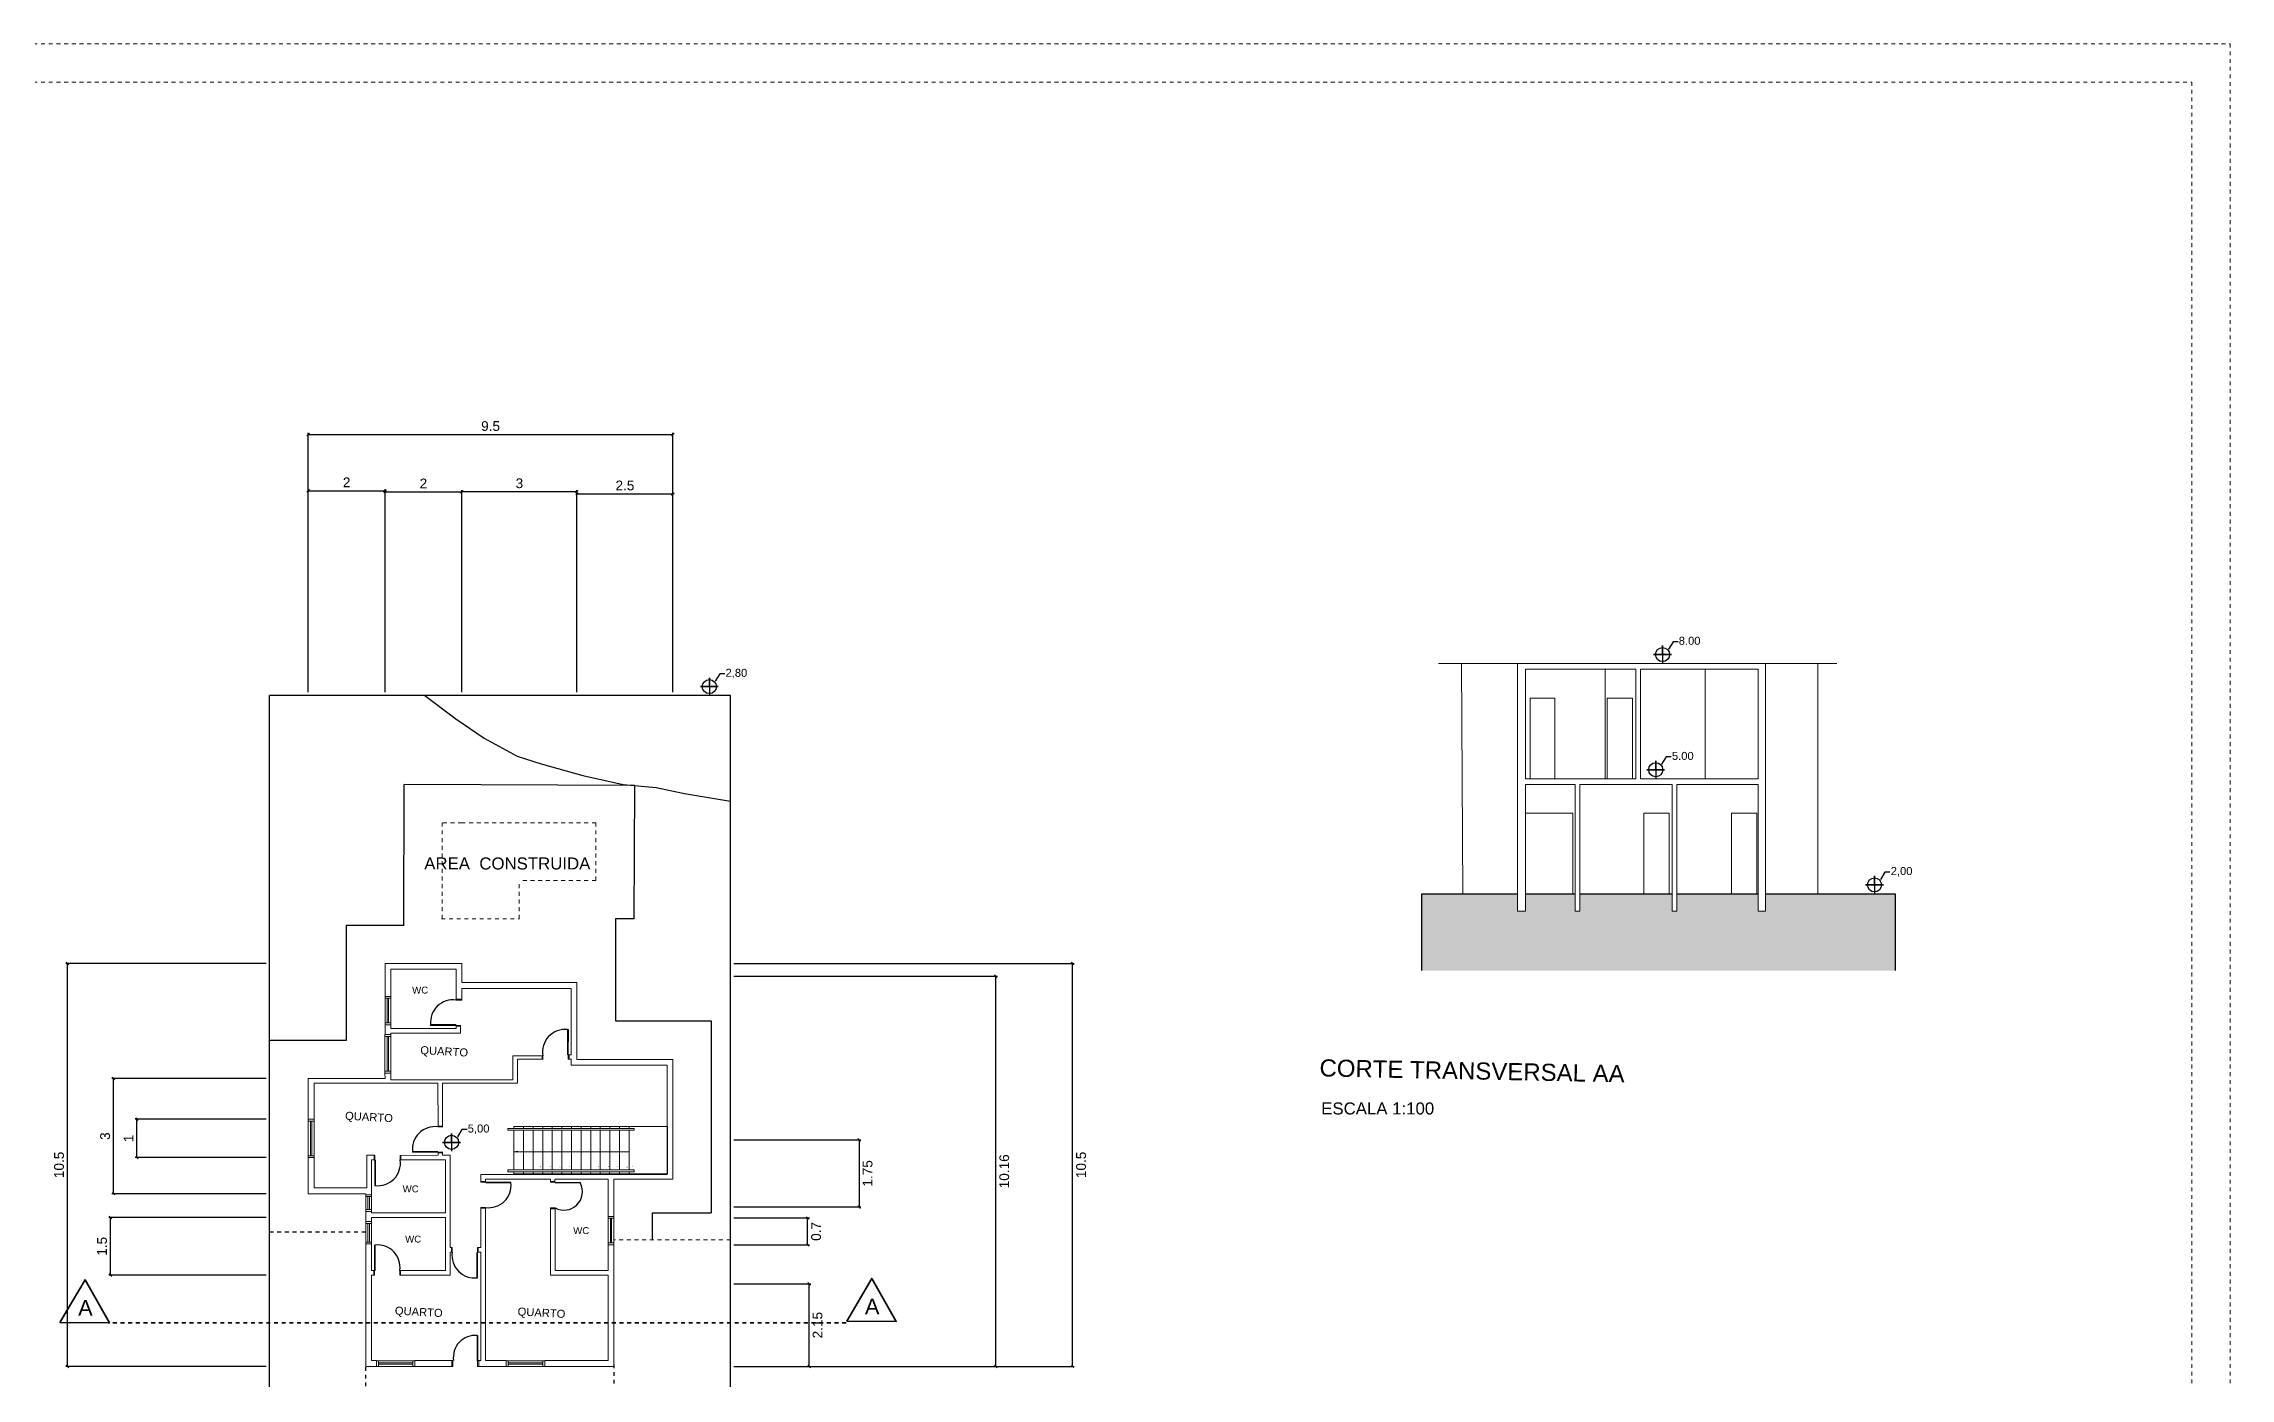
# Model space of a CAD drawing. Header units: metres. Extents: x 1450.6 to 1549.9, y 2060.4 to 2126.9.
# Drawn here: x 1492.9 to 1549.9, y 2092.1 to 2126.9 of the extents above; entities that cross this region are included whole.
import ezdxf

# ---------------------------------------------------------------- set-up
doc = ezdxf.new("R2010")
doc.units = ezdxf.units.M
doc.header["$LTSCALE"] = 0.0005
doc.linetypes.add('JIS_02_1.0', pattern=[2, 1, -1])
doc.linetypes.add('TRAÇOPONTO', pattern=[25.4, 12.7, -6.35, 0, -6.35])
for name, color, linetype, lineweight in [('corrimao', 50, 'Continuous', 18), ('CORTE', 6, 'Continuous', 35), ('janelas', 50, 'Continuous', 13), ('parede', 90, 'Continuous', 18), ('parede2', 3, 'Continuous', 13), ('piso', 10, 'Continuous', 9), ('portas', 40, 'Continuous', 15), ('subsolo', 5, 'JIS_02_1.0', 5), ('terreno200', 7, 'JIS_02_1.0', 15)]:
    doc.layers.add(name, color=color, linetype=linetype, lineweight=lineweight)
doc.styles.get("Standard").update_dxf_attribs({"font": 'arial.ttf'})
doc.dimstyles.new('COCOTA EXTERNA', dxfattribs={"dimscale": 0.442, "dimtxt": 0.574, "dimasz": 0.15, "dimexe": 0.1, "dimexo": 0.2, "dimgap": 0.2075, "dimtad": 2, "dimzin": 9, "dimdsep": 46, "dimtxsty": 'Standard', "dimblk": 'OBLIQUE', "dimcen": 0.09, "dimadec": 0, "dimazin": 0, "dimtfac": 1, "dimtofl": 0, "dimtmove": 1, "dimatfit": 3, "dimfxl": 1, "dimtfillclr": 2, "dimtolj": 1, "dimtzin": 0, "dimarcsym": 0})

# ---------------------------------------------------------------- blocks, each defined once
blk = doc.blocks.new('_Oblique')
at = {"color": 0, "linetype": 'ByBlock', "lineweight": -2}
blk.add_line((-0.5, -0.5), (0.5, 0.5), dxfattribs=at)
blk = doc.blocks.new('*D35')
at = {"layer": 'Defpoints', "color": 0, "linetype": 'ByBlock', "ltscale": 0.05, "transparency": 16777216}
for p in [(1494.715, 2099.915), (1498.773, 2099.915), (1498.773, 2096.915)]:
    blk.add_point(p, dxfattribs=at)
at = {"layer": 'piso', "color": 0, "linetype": 'ByBlock', "lineweight": -2, "ltscale": 0.05, "transparency": 16777216}
for p, q in [((1498.685, 2099.915), (1494.67, 2099.915)), ((1494.715, 2096.915), (1494.715, 2099.915)), ((1498.685, 2096.915), (1494.67, 2096.915))]:
    blk.add_line(p, q, dxfattribs=at)
at = {"layer": 'piso', "color": 0, "linetype": 'ByBlock', "lineweight": -2, "ltscale": 0.05, "transparency": 16777216, "xscale": 0.0663000000000003, "yscale": 0.0663000000000003, "zscale": 0.0663000000000003}
for p, rotation in [((1494.715, 2099.915), 90), ((1494.715, 2096.915), 270)]:
    blk.add_blockref('_Oblique', p, dxfattribs=dict(at, rotation=rotation))
at = {"layer": 'piso', "color": 0, "linetype": 'ByBlock', "ltscale": 0.05, "transparency": 16777216, "insert": (1494.493, 2098.415), "char_height": 0.2537, "attachment_point": 5, "rotation": 90}
blk.add_mtext('\\A1;3', dxfattribs=at)
blk = doc.blocks.new('*D36')
at = {"layer": 'Defpoints', "color": 0, "linetype": 'ByBlock', "ltscale": 0.05, "transparency": 16777216}
for p in [(1493.514, 2102.915), (1498.773, 2102.915), (1498.773, 2092.415)]:
    blk.add_point(p, dxfattribs=at)
at = {"layer": 'piso', "color": 0, "linetype": 'ByBlock', "lineweight": -2, "ltscale": 0.05, "transparency": 16777216}
for p, q in [((1498.685, 2102.915), (1493.47, 2102.915)), ((1493.514, 2092.415), (1493.514, 2102.915)), ((1498.685, 2092.415), (1493.47, 2092.415))]:
    blk.add_line(p, q, dxfattribs=at)
at = {"layer": 'piso', "color": 0, "linetype": 'ByBlock', "lineweight": -2, "ltscale": 0.05, "transparency": 16777216, "xscale": 0.0663000000000003, "yscale": 0.0663000000000003, "zscale": 0.0663000000000003}
for p, rotation in [((1493.514, 2102.915), 90), ((1493.514, 2092.415), 270)]:
    blk.add_blockref('_Oblique', p, dxfattribs=dict(at, rotation=rotation))
at = {"layer": 'piso', "color": 0, "linetype": 'ByBlock', "ltscale": 0.05, "transparency": 16777216, "insert": (1493.293, 2097.665), "char_height": 0.2537, "attachment_point": 5, "rotation": 90}
blk.add_mtext('\\A1;10.5', dxfattribs=at)
blk = doc.blocks.new('*D37')
at = {"layer": 'Defpoints', "color": 0, "linetype": 'ByBlock', "ltscale": 0.05, "transparency": 16777216}
for p in [(1494.634, 2096.295), (1498.773, 2096.295), (1498.773, 2094.793)]:
    blk.add_point(p, dxfattribs=at)
at = {"layer": 'piso', "color": 0, "linetype": 'ByBlock', "lineweight": -2, "ltscale": 0.05, "transparency": 16777216}
for p, q in [((1498.685, 2096.295), (1494.59, 2096.295)), ((1494.634, 2094.793), (1494.634, 2096.295)), ((1498.685, 2094.793), (1494.59, 2094.793))]:
    blk.add_line(p, q, dxfattribs=at)
at = {"layer": 'piso', "color": 0, "linetype": 'ByBlock', "lineweight": -2, "ltscale": 0.05, "transparency": 16777216, "xscale": 0.0663000000000003, "yscale": 0.0663000000000003, "zscale": 0.0663000000000003}
for p, rotation in [((1494.634, 2096.295), 90), ((1494.634, 2094.793), 270)]:
    blk.add_blockref('_Oblique', p, dxfattribs=dict(at, rotation=rotation))
at = {"layer": 'piso', "color": 0, "linetype": 'ByBlock', "ltscale": 0.05, "transparency": 16777216, "insert": (1494.413, 2095.544), "char_height": 0.2537, "attachment_point": 5, "rotation": 90}
blk.add_mtext('\\A1;1.5', dxfattribs=at)
blk = doc.blocks.new('*D38')
at = {"layer": 'Defpoints', "color": 0, "linetype": 'ByBlock', "ltscale": 0.05, "transparency": 16777216}
for p in [(1495.323, 2098.855), (1498.773, 2098.855), (1498.773, 2097.855)]:
    blk.add_point(p, dxfattribs=at)
at = {"layer": 'piso', "color": 0, "linetype": 'ByBlock', "lineweight": -2, "ltscale": 0.05, "transparency": 16777216}
for p, q in [((1498.685, 2098.855), (1495.279, 2098.855)), ((1495.323, 2097.855), (1495.323, 2098.855)), ((1498.685, 2097.855), (1495.279, 2097.855))]:
    blk.add_line(p, q, dxfattribs=at)
at = {"layer": 'piso', "color": 0, "linetype": 'ByBlock', "lineweight": -2, "ltscale": 0.05, "transparency": 16777216, "xscale": 0.0663000000000003, "yscale": 0.0663000000000003, "zscale": 0.0663000000000003}
for p, rotation in [((1495.323, 2098.855), 90), ((1495.323, 2097.855), 270)]:
    blk.add_blockref('_Oblique', p, dxfattribs=dict(at, rotation=rotation))
at = {"layer": 'piso', "color": 0, "linetype": 'ByBlock', "ltscale": 0.05, "transparency": 16777216, "insert": (1495.104, 2098.355), "char_height": 0.2537, "attachment_point": 5, "rotation": 90}
blk.add_mtext('\\A1;1', dxfattribs=at)
blk = doc.blocks.new('*D39')
at = {"layer": 'Defpoints', "color": 0, "linetype": 'ByBlock', "ltscale": 0.05, "transparency": 16777216}
for p in [(1510.784, 2096.282), (1512.794, 2096.282), (1510.784, 2095.582)]:
    blk.add_point(p, dxfattribs=at)
at = {"layer": 'piso', "color": 0, "linetype": 'ByBlock', "lineweight": -2, "ltscale": 0.05, "transparency": 16777216}
for p, q in [((1510.873, 2096.282), (1512.838, 2096.282)), ((1512.794, 2095.582), (1512.794, 2096.282)), ((1510.873, 2095.582), (1512.838, 2095.582))]:
    blk.add_line(p, q, dxfattribs=at)
at = {"layer": 'piso', "color": 0, "linetype": 'ByBlock', "lineweight": -2, "ltscale": 0.05, "transparency": 16777216, "xscale": 0.0663000000000003, "yscale": 0.0663000000000003, "zscale": 0.0663000000000003}
for p, rotation in [((1512.794, 2096.282), 90), ((1512.794, 2095.582), 270)]:
    blk.add_blockref('_Oblique', p, dxfattribs=dict(at, rotation=rotation))
at = {"layer": 'piso', "color": 0, "linetype": 'ByBlock', "ltscale": 0.05, "transparency": 16777216, "insert": (1513.015, 2095.932), "char_height": 0.2537, "attachment_point": 5, "rotation": 90}
blk.add_mtext('\\A1;0.7', dxfattribs=at)
blk = doc.blocks.new('*D40')
at = {"layer": 'Defpoints', "color": 0, "linetype": 'ByBlock', "ltscale": 0.05, "transparency": 16777216}
for p in [(1510.784, 2094.565), (1512.832, 2094.565), (1511.634, 2092.415)]:
    blk.add_point(p, dxfattribs=at)
at = {"layer": 'piso', "color": 0, "linetype": 'ByBlock', "lineweight": -2, "ltscale": 0.05, "transparency": 16777216}
for p, q in [((1510.873, 2094.565), (1512.876, 2094.565)), ((1512.832, 2092.415), (1512.832, 2094.565)), ((1511.723, 2092.415), (1512.876, 2092.415))]:
    blk.add_line(p, q, dxfattribs=at)
at = {"layer": 'piso', "color": 0, "linetype": 'ByBlock', "lineweight": -2, "ltscale": 0.05, "transparency": 16777216, "xscale": 0.0663000000000003, "yscale": 0.0663000000000003, "zscale": 0.0663000000000003}
for p, rotation in [((1512.832, 2094.565), 90), ((1512.832, 2092.415), 270)]:
    blk.add_blockref('_Oblique', p, dxfattribs=dict(at, rotation=rotation))
at = {"layer": 'piso', "color": 0, "linetype": 'ByBlock', "ltscale": 0.05, "transparency": 16777216, "insert": (1513.053, 2093.49), "char_height": 0.2537, "attachment_point": 5, "rotation": 90}
blk.add_mtext('\\A1;2.15', dxfattribs=at)
blk = doc.blocks.new('*D41')
at = {"layer": 'Defpoints', "color": 0, "linetype": 'ByBlock', "ltscale": 0.05, "transparency": 16777216}
for p in [(1510.784, 2098.318), (1510.784, 2096.569), (1514.134, 2096.569)]:
    blk.add_point(p, dxfattribs=at)
at = {"layer": 'piso', "color": 0, "linetype": 'ByBlock', "lineweight": -2, "ltscale": 0.05, "transparency": 16777216}
for p, q in [((1510.873, 2098.318), (1514.179, 2098.318)), ((1514.134, 2098.318), (1514.134, 2096.569)), ((1510.873, 2096.569), (1514.179, 2096.569))]:
    blk.add_line(p, q, dxfattribs=at)
at = {"layer": 'piso', "color": 0, "linetype": 'ByBlock', "lineweight": -2, "ltscale": 0.05, "transparency": 16777216, "xscale": 0.0663000000000003, "yscale": 0.0663000000000003, "zscale": 0.0663000000000003}
for p, rotation in [((1514.134, 2098.318), 90), ((1514.134, 2096.569), 270)]:
    blk.add_blockref('_Oblique', p, dxfattribs=dict(at, rotation=rotation))
at = {"layer": 'piso', "color": 0, "linetype": 'ByBlock', "ltscale": 0.05, "transparency": 16777216, "insert": (1514.356, 2097.444), "char_height": 0.2537, "attachment_point": 5, "rotation": 90}
blk.add_mtext('\\A1;1.75', dxfattribs=at)
blk = doc.blocks.new('*D42')
at = {"layer": 'Defpoints', "color": 0, "linetype": 'ByBlock', "ltscale": 0.05, "transparency": 16777216}
for p in [(1510.784, 2102.579), (1517.696, 2102.579), (1510.784, 2092.416)]:
    blk.add_point(p, dxfattribs=at)
at = {"layer": 'piso', "color": 0, "linetype": 'ByBlock', "lineweight": -2, "ltscale": 0.05, "transparency": 16777216}
for p, q in [((1510.873, 2102.579), (1517.74, 2102.579)), ((1517.696, 2092.416), (1517.696, 2102.579)), ((1510.873, 2092.416), (1517.74, 2092.416))]:
    blk.add_line(p, q, dxfattribs=at)
at = {"layer": 'piso', "color": 0, "linetype": 'ByBlock', "lineweight": -2, "ltscale": 0.05, "transparency": 16777216, "xscale": 0.0663000000000003, "yscale": 0.0663000000000003, "zscale": 0.0663000000000003}
for p, rotation in [((1517.696, 2102.579), 90), ((1517.696, 2092.416), 270)]:
    blk.add_blockref('_Oblique', p, dxfattribs=dict(at, rotation=rotation))
at = {"layer": 'piso', "color": 0, "linetype": 'ByBlock', "ltscale": 0.05, "transparency": 16777216, "insert": (1517.917, 2097.498), "char_height": 0.2537, "attachment_point": 5, "rotation": 90}
blk.add_mtext('\\A1;10.16', dxfattribs=at)
blk = doc.blocks.new('*D43')
at = {"layer": 'Defpoints', "color": 0, "linetype": 'ByBlock', "ltscale": 0.05, "transparency": 16777216}
for p in [(1510.784, 2102.915), (1519.696, 2102.915), (1510.784, 2092.416)]:
    blk.add_point(p, dxfattribs=at)
at = {"layer": 'piso', "color": 0, "linetype": 'ByBlock', "lineweight": -2, "ltscale": 0.05, "transparency": 16777216}
for p, q in [((1510.873, 2102.915), (1519.74, 2102.915)), ((1519.696, 2092.416), (1519.696, 2102.915)), ((1510.873, 2092.416), (1519.74, 2092.416))]:
    blk.add_line(p, q, dxfattribs=at)
at = {"layer": 'piso', "color": 0, "linetype": 'ByBlock', "lineweight": -2, "ltscale": 0.05, "transparency": 16777216, "xscale": 0.0663000000000003, "yscale": 0.0663000000000003, "zscale": 0.0663000000000003}
for p, rotation in [((1519.696, 2102.915), 90), ((1519.696, 2092.416), 270)]:
    blk.add_blockref('_Oblique', p, dxfattribs=dict(at, rotation=rotation))
at = {"layer": 'piso', "color": 0, "linetype": 'ByBlock', "ltscale": 0.05, "transparency": 16777216, "insert": (1519.917, 2097.665), "char_height": 0.2537, "attachment_point": 5, "rotation": 90}
blk.add_mtext('\\A1;10.5', dxfattribs=at)
blk = doc.blocks.new('*D44')
at = {"layer": 'Defpoints', "color": 0, "linetype": 'ByBlock', "ltscale": 0.05, "transparency": 16777216}
for p in [(1503.784, 2115.201), (1501.784, 2109.893), (1503.784, 2109.893)]:
    blk.add_point(p, dxfattribs=at)
at = {"layer": 'piso', "color": 0, "linetype": 'ByBlock', "lineweight": -2, "ltscale": 0.05, "transparency": 16777216}
for p, q in [((1501.784, 2109.982), (1501.784, 2115.245)), ((1501.784, 2115.201), (1503.784, 2115.201)), ((1503.784, 2109.982), (1503.784, 2115.245))]:
    blk.add_line(p, q, dxfattribs=at)
at = {"layer": 'piso', "color": 0, "linetype": 'ByBlock', "lineweight": -2, "ltscale": 0.05, "transparency": 16777216, "xscale": 0.0663000000000003, "yscale": 0.0663000000000003, "zscale": 0.0663000000000003, "rotation": 180}
blk.add_blockref('_Oblique', (1501.784, 2115.201), dxfattribs=at)
at = {"layer": 'piso', "color": 0, "linetype": 'ByBlock', "lineweight": -2, "ltscale": 0.05, "transparency": 16777216, "xscale": 0.0663000000000003, "yscale": 0.0663000000000003, "zscale": 0.0663000000000003}
blk.add_blockref('_Oblique', (1503.784, 2115.201), dxfattribs=at)
at = {"layer": 'piso', "color": 0, "linetype": 'ByBlock', "ltscale": 0.05, "transparency": 16777216, "insert": (1502.784, 2115.42), "char_height": 0.2537, "attachment_point": 5}
blk.add_mtext('\\A1;2', dxfattribs=at)
blk = doc.blocks.new('*D45')
at = {"layer": 'Defpoints', "color": 0, "linetype": 'ByBlock', "ltscale": 0.05, "transparency": 16777216}
for p in [(1503.784, 2115.202), (1503.784, 2109.893), (1506.784, 2109.893)]:
    blk.add_point(p, dxfattribs=at)
at = {"layer": 'piso', "color": 0, "linetype": 'ByBlock', "lineweight": -2, "ltscale": 0.05, "transparency": 16777216}
for p, q in [((1503.784, 2109.982), (1503.784, 2115.246)), ((1506.784, 2115.202), (1503.784, 2115.202)), ((1506.784, 2109.982), (1506.784, 2115.246))]:
    blk.add_line(p, q, dxfattribs=at)
at = {"layer": 'piso', "color": 0, "linetype": 'ByBlock', "lineweight": -2, "ltscale": 0.05, "transparency": 16777216, "xscale": 0.0663000000000003, "yscale": 0.0663000000000003, "zscale": 0.0663000000000003, "rotation": 180}
blk.add_blockref('_Oblique', (1503.784, 2115.202), dxfattribs=at)
at = {"layer": 'piso', "color": 0, "linetype": 'ByBlock', "lineweight": -2, "ltscale": 0.05, "transparency": 16777216, "xscale": 0.0663000000000003, "yscale": 0.0663000000000003, "zscale": 0.0663000000000003}
blk.add_blockref('_Oblique', (1506.784, 2115.202), dxfattribs=at)
at = {"layer": 'piso', "color": 0, "linetype": 'ByBlock', "ltscale": 0.05, "transparency": 16777216, "insert": (1505.284, 2115.423), "char_height": 0.2537, "attachment_point": 5}
blk.add_mtext('\\A1;3', dxfattribs=at)
blk = doc.blocks.new('*D46')
at = {"layer": 'Defpoints', "color": 0, "linetype": 'ByBlock', "ltscale": 0.05, "transparency": 16777216}
for p in [(1506.784, 2115.145), (1506.784, 2109.893), (1509.284, 2109.893)]:
    blk.add_point(p, dxfattribs=at)
at = {"layer": 'piso', "color": 0, "linetype": 'ByBlock', "lineweight": -2, "ltscale": 0.05, "transparency": 16777216}
for p, q in [((1506.784, 2109.982), (1506.784, 2115.189)), ((1509.284, 2115.145), (1506.784, 2115.145)), ((1509.284, 2109.982), (1509.284, 2115.189))]:
    blk.add_line(p, q, dxfattribs=at)
at = {"layer": 'piso', "color": 0, "linetype": 'ByBlock', "lineweight": -2, "ltscale": 0.05, "transparency": 16777216, "xscale": 0.0663000000000003, "yscale": 0.0663000000000003, "zscale": 0.0663000000000003, "rotation": 180}
blk.add_blockref('_Oblique', (1506.784, 2115.145), dxfattribs=at)
at = {"layer": 'piso', "color": 0, "linetype": 'ByBlock', "lineweight": -2, "ltscale": 0.05, "transparency": 16777216, "xscale": 0.0663000000000003, "yscale": 0.0663000000000003, "zscale": 0.0663000000000003}
blk.add_blockref('_Oblique', (1509.284, 2115.145), dxfattribs=at)
at = {"layer": 'piso', "color": 0, "linetype": 'ByBlock', "ltscale": 0.05, "transparency": 16777216, "insert": (1508.034, 2115.366), "char_height": 0.2537, "attachment_point": 5}
blk.add_mtext('\\A1;2.5', dxfattribs=at)
blk = doc.blocks.new('*D47')
at = {"layer": 'Defpoints', "color": 0, "linetype": 'ByBlock', "ltscale": 0.05, "transparency": 16777216}
for p in [(1501.784, 2115.23), (1499.784, 2109.893), (1501.784, 2109.893)]:
    blk.add_point(p, dxfattribs=at)
at = {"layer": 'piso', "color": 0, "linetype": 'ByBlock', "lineweight": -2, "ltscale": 0.05, "transparency": 16777216}
for p, q in [((1499.784, 2109.982), (1499.784, 2115.274)), ((1499.784, 2115.23), (1501.784, 2115.23)), ((1501.784, 2109.982), (1501.784, 2115.274))]:
    blk.add_line(p, q, dxfattribs=at)
at = {"layer": 'piso', "color": 0, "linetype": 'ByBlock', "lineweight": -2, "ltscale": 0.05, "transparency": 16777216, "xscale": 0.0663000000000003, "yscale": 0.0663000000000003, "zscale": 0.0663000000000003, "rotation": 180}
blk.add_blockref('_Oblique', (1499.784, 2115.23), dxfattribs=at)
at = {"layer": 'piso', "color": 0, "linetype": 'ByBlock', "lineweight": -2, "ltscale": 0.05, "transparency": 16777216, "xscale": 0.0663000000000003, "yscale": 0.0663000000000003, "zscale": 0.0663000000000003}
blk.add_blockref('_Oblique', (1501.784, 2115.23), dxfattribs=at)
at = {"layer": 'piso', "color": 0, "linetype": 'ByBlock', "ltscale": 0.05, "transparency": 16777216, "insert": (1500.784, 2115.449), "char_height": 0.2537, "attachment_point": 5}
blk.add_mtext('\\A1;2', dxfattribs=at)
blk = doc.blocks.new('*D48')
at = {"layer": 'Defpoints', "color": 0, "linetype": 'ByBlock', "ltscale": 0.05, "transparency": 16777216}
for p in [(1509.284, 2116.693), (1499.784, 2109.893), (1509.284, 2109.893)]:
    blk.add_point(p, dxfattribs=at)
at = {"layer": 'piso', "color": 0, "linetype": 'ByBlock', "lineweight": -2, "ltscale": 0.05, "transparency": 16777216}
for p, q in [((1499.784, 2109.982), (1499.784, 2116.737)), ((1499.784, 2116.693), (1509.284, 2116.693)), ((1509.284, 2109.982), (1509.284, 2116.737))]:
    blk.add_line(p, q, dxfattribs=at)
at = {"layer": 'piso', "color": 0, "linetype": 'ByBlock', "lineweight": -2, "ltscale": 0.05, "transparency": 16777216, "xscale": 0.0663000000000003, "yscale": 0.0663000000000003, "zscale": 0.0663000000000003, "rotation": 180}
blk.add_blockref('_Oblique', (1499.784, 2116.693), dxfattribs=at)
at = {"layer": 'piso', "color": 0, "linetype": 'ByBlock', "lineweight": -2, "ltscale": 0.05, "transparency": 16777216, "xscale": 0.0663000000000003, "yscale": 0.0663000000000003, "zscale": 0.0663000000000003}
blk.add_blockref('_Oblique', (1509.284, 2116.693), dxfattribs=at)
at = {"layer": 'piso', "color": 0, "linetype": 'ByBlock', "ltscale": 0.05, "transparency": 16777216, "insert": (1504.534, 2116.914), "char_height": 0.2537, "attachment_point": 5}
blk.add_mtext('\\A1;9.5', dxfattribs=at)

msp = doc.modelspace()

# ---------------------------------------------------------------- hatches: boundary and pattern name
at = {"linetype": 'ByBlock'}
h = msp.add_hatch(dxfattribs=at)
h.set_pattern_fill('EARTH', color=6, scale=0.033, angle=45)
h.set_pattern_definition([(45, (-62.16696, 21.7269), (3e-17, 0.296348452), [0.20955, -0.20955]), (45, (-62.22253, 21.78247), (3e-17, 0.296348452), [0.20955, -0.20955]), (45, (-62.2781, 21.83804), (3e-17, 0.296348452), [0.20955, -0.20955]), (135, (-62.2781, 21.87508), (-0.296348452, 3e-17), [0.20955, -0.20955]), (135, (-62.22253, 21.93064), (-0.296348452, 3e-17), [0.20955, -0.20955]), (135, (-62.16696, 21.9862), (-0.296348452, 3e-17), [0.20955, -0.20955])])
h.paths.add_polyline_path([(1541.122, 2104.728), (1537.748, 2104.728), (1537.748, 2104.273), (1537.558, 2104.273), (1537.558, 2104.728), (1535.437, 2104.728), (1535.437, 2104.273), (1535.317, 2104.273), (1535.317, 2104.728), (1532.907, 2104.728), (1532.907, 2104.273), (1532.787, 2104.273), (1532.787, 2104.728), (1531.497, 2104.728), (1531.497, 2104.273), (1531.287, 2104.273), (1531.287, 2104.728), (1528.795, 2104.728), (1528.795, 2102.728), (1540.643, 2102.728), (1541.122, 2102.728), (1541.122, 2103.067)])

# ---------------------------------------------------------------- linework, layer by layer
at = {"linetype": 'JIS_02_1.0', "lineweight": 0, "ltscale": 0.9}
for p, q in [((1450.626, 2126.877), (1549.853, 2126.877)), ((1549.853, 2126.877), (1549.853, 2060.399)), ((1452.626, 2125.877), (1548.853, 2125.877)), ((1548.853, 2125.877), (1548.853, 2061.399)), ((1505.146, 2098.009), (1505.231, 2098.023)), ((1505.231, 2097.995), (1505.146, 2098.009)), ((1505.231, 2098.023), (1505.231, 2097.995))]:
    msp.add_line(p, q, dxfattribs=at)
at = {"linetype": 'ByBlock'}
for p, q in [((1535.297, 2110.961), (1534.832, 2110.961)), ((1534.832, 2110.961), (1535.297, 2110.961)), ((1535.065, 2110.961), (1535.065, 2111.194)), ((1535.065, 2111.194), (1535.065, 2110.728)), ((1535.337, 2111.294), (1535.216, 2111.105)), ((1535.468, 2111.294), (1535.337, 2111.294)), ((1510.505, 2110.459), (1510.384, 2110.27)), ((1510.635, 2110.459), (1510.505, 2110.459)), ((1510.465, 2110.126), (1510, 2110.126)), ((1510, 2110.126), (1510.465, 2110.126)), ((1510.233, 2110.126), (1510.233, 2110.358)), ((1510.233, 2110.358), (1510.233, 2109.893)), ((1534.886, 2107.961), (1534.886, 2108.194)), ((1534.886, 2108.194), (1534.886, 2107.728)), ((1535.158, 2108.294), (1535.038, 2108.105)), ((1535.289, 2108.294), (1535.158, 2108.294)), ((1535.119, 2107.961), (1534.654, 2107.961)), ((1534.654, 2107.961), (1535.119, 2107.961)), ((1540.858, 2105.294), (1540.738, 2105.105)), ((1540.989, 2105.294), (1540.858, 2105.294)), ((1528.795, 2104.728), (1531.287, 2104.728)), ((1528.795, 2102.728), (1528.795, 2104.728)), ((1531.497, 2104.728), (1532.787, 2104.728)), ((1532.907, 2104.728), (1535.317, 2104.728)), ((1535.437, 2104.728), (1537.558, 2104.728)), ((1537.748, 2104.728), (1541.122, 2104.728)), ((1540.819, 2104.961), (1540.354, 2104.961)), ((1540.354, 2104.961), (1540.819, 2104.961)), ((1540.586, 2104.961), (1540.586, 2105.194)), ((1540.586, 2105.194), (1540.586, 2104.728)), ((1541.122, 2104.728), (1541.122, 2103.067)), ((1541.122, 2103.067), (1541.122, 2102.728)), ((1503.517, 2098.253), (1503.517, 2098.485)), ((1503.517, 2098.485), (1503.517, 2098.02)), ((1503.789, 2098.586), (1503.668, 2098.396)), ((1503.92, 2098.586), (1503.789, 2098.586)), ((1503.749, 2098.253), (1503.284, 2098.253)), ((1503.284, 2098.253), (1503.749, 2098.253))]:
    msp.add_line(p, q, dxfattribs=at)
for p, q in [((1510.784, 2109.893), (1498.773, 2109.893)), ((1498.773, 2102.885), (1498.773, 2109.893)), ((1510.784, 2074.906), (1510.784, 2109.893)), ((1502.276, 2103.915), (1502.286, 2107.575)), ((1508.294, 2107.548), (1502.286, 2107.575)), ((1508.277, 2104.078), (1508.294, 2107.548)), ((1500.783, 2101.059), (1500.784, 2103.915)), ((1500.784, 2103.915), (1502.286, 2103.915)), ((1507.784, 2104.078), (1507.784, 2101.415)), ((1508.277, 2104.078), (1507.784, 2104.078)), ((1498.773, 2095.877), (1498.773, 2102.885)), ((1507.784, 2101.415), (1510.284, 2101.415)), ((1510.284, 2101.415), (1510.284, 2096.415)), ((1498.773, 2100.915), (1500.783, 2100.915)), ((1500.783, 2100.915), (1500.783, 2101.059)), ((1501.783, 2100.915), (1501.784, 2100.915)), ((1508.744, 2096.415), (1508.744, 2095.712)), ((1508.744, 2096.415), (1510.284, 2096.415)), ((1498.773, 2084.886), (1498.773, 2095.877))]:
    msp.add_line(p, q)
at = {"linetype": 'Continuous', "lineweight": 0, "ltscale": 0.9}
msp.add_line((1508.146, 2098.009), (1505.146, 2098.009), dxfattribs=at)
at = {"linetype": 'JIS_02_1.0'}
for p, q in [((1501.277, 2095.915), (1498.773, 2095.915)), ((1501.282, 2090.898), (1501.282, 2092.437)), ((1507.744, 2092.468), (1507.744, 2090.898))]:
    msp.add_line(p, q, dxfattribs=at)
msp.add_lwpolyline([(1502.821, 2109.893), (1503.63, 2109.285), (1504.369, 2108.78), (1505.225, 2108.314), (1505.848, 2108.119), (1506.937, 2107.809), (1507.988, 2107.575), (1508.844, 2107.498), (1509.584, 2107.342), (1510.784, 2107.142)])
at = {"linetype": 'ByBlock'}
for centre in [(1535.065, 2110.961), (1510.233, 2110.126), (1534.886, 2107.961), (1540.586, 2104.961), (1503.517, 2098.253)]:
    msp.add_circle(centre, 0.183, dxfattribs=at)
for centre, radius, start, end in [((1503.552, 2101.383), 0.583, 81.7749, 186.3259), ((1506.475, 2100.606), 0.589, 83.556, 189.7333), ((1503.084, 2098.077), 0.586, 82.1549, 187.6705), ((1501.597, 2097.711), 0.589, 262.5105, 8.2172), ((1504.486, 2097.132), 0.583, 261.7801, 6.3082), ((1506.447, 2096.968), 0.482, 241.0977, 27.703), ((1501.591, 2094.996), 0.585, 352.0727, 96.097), ((1504.116, 2095.309), 0.588, 172.0641, 277.5247), ((1504.136, 2092.648), 0.574, 85.1311, 188.3134)]:
    msp.add_arc(centre, radius, start, end)
at = {"layer": 'corrimao'}
for p, q in [((1504.982, 2098.616), (1508.272, 2098.616)), ((1504.982, 2098.566), (1508.272, 2098.566)), ((1508.272, 2097.536), (1504.982, 2097.536)), ((1504.982, 2097.486), (1504.982, 2097.536)), ((1508.272, 2097.481), (1504.982, 2097.481))]:
    msp.add_line(p, q, dxfattribs=at)
at = {"layer": 'corrimao', "linetype": 'ByBlock'}
for p, q in [((1504.982, 2098.616), (1504.982, 2098.566)), ((1505.142, 2098.666), (1505.142, 2098.616)), ((1508.272, 2098.616), (1508.272, 2098.566)), ((1508.272, 2097.536), (1508.272, 2097.481))]:
    msp.add_line(p, q, dxfattribs=at)
at = {"layer": 'CORTE', "linetype": 'TRAÇOPONTO'}
msp.add_line((1513.795, 2093.55), (1494.568, 2093.55), dxfattribs=at)
at = {"layer": 'CORTE', "linetype": 'ByBlock'}
for points in [[(1493.316, 2093.56), (1494.605, 2093.55), (1493.969, 2094.671)], [(1513.812, 2093.596), (1515.1, 2093.587), (1514.464, 2094.708)]]:
    msp.add_lwpolyline(points, close=True, dxfattribs=at)
at = {"layer": 'janelas'}
for p, q in [((1501.784, 2102.06), (1501.784, 2101.318)), ((1501.936, 2102.01), (1501.784, 2102.01)), ((1501.844, 2101.368), (1501.844, 2102.01)), ((1501.874, 2101.368), (1501.874, 2102.01)), ((1501.936, 2102.06), (1501.936, 2101.829)), ((1501.936, 2101.829), (1501.936, 2101.318)), ((1501.936, 2101.368), (1501.784, 2101.368)), ((1501.934, 2101.685), (1501.934, 2101.685)), ((1501.783, 2100.058), (1501.783, 2101.059)), ((1501.844, 2101.008), (1501.783, 2101.008)), ((1501.783, 2101.008), (1501.933, 2101.008)), ((1501.844, 2100.108), (1501.844, 2101.008)), ((1501.874, 2100.108), (1501.874, 2101.008)), ((1501.933, 2100.058), (1501.933, 2101.059)), ((1501.844, 2100.108), (1501.783, 2100.108)), ((1501.783, 2100.108), (1501.933, 2100.108)), ((1499.784, 2097.855), (1499.784, 2098.856)), ((1499.785, 2098.805), (1499.935, 2098.805)), ((1499.845, 2097.905), (1499.845, 2098.805)), ((1499.875, 2097.905), (1499.875, 2098.805)), ((1499.934, 2097.855), (1499.934, 2098.856)), ((1499.934, 2098.855), (1499.935, 2098.855)), ((1499.935, 2097.905), (1499.785, 2097.905)), ((1499.935, 2097.855), (1499.934, 2097.855)), ((1501.432, 2096.889), (1501.282, 2096.889)), ((1501.432, 2096.839), (1501.282, 2096.839)), ((1501.332, 2096.502), (1501.332, 2096.839)), ((1501.382, 2096.502), (1501.382, 2096.839)), ((1501.432, 2096.502), (1501.282, 2096.502)), ((1501.432, 2096.452), (1501.282, 2096.452)), ((1501.432, 2096.187), (1501.282, 2096.187)), ((1501.432, 2096.137), (1501.282, 2096.137)), ((1501.332, 2095.655), (1501.332, 2096.137)), ((1501.382, 2095.655), (1501.382, 2096.137)), ((1507.593, 2095.814), (1507.593, 2096.324)), ((1507.593, 2096.274), (1507.745, 2096.274)), ((1507.655, 2096.274), (1507.655, 2095.632)), ((1507.685, 2096.274), (1507.685, 2095.632)), ((1507.745, 2095.582), (1507.745, 2096.324)), ((1501.432, 2095.655), (1501.282, 2095.655)), ((1501.432, 2095.605), (1501.282, 2095.605)), ((1507.593, 2095.582), (1507.593, 2095.814)), ((1507.593, 2095.632), (1507.745, 2095.632)), ((1502.562, 2092.564), (1501.562, 2092.564)), ((1502.563, 2092.414), (1501.562, 2092.414)), ((1501.612, 2092.414), (1501.612, 2092.564)), ((1502.512, 2092.504), (1501.612, 2092.504)), ((1502.512, 2092.474), (1501.612, 2092.474)), ((1502.512, 2092.564), (1502.512, 2092.414)), ((1505.943, 2092.564), (1504.943, 2092.564)), ((1505.944, 2092.414), (1504.943, 2092.414)), ((1504.993, 2092.475), (1504.993, 2092.564)), ((1504.993, 2092.564), (1504.993, 2092.505)), ((1505.893, 2092.505), (1504.993, 2092.505)), ((1504.993, 2092.505), (1504.993, 2092.414)), ((1505.893, 2092.475), (1504.993, 2092.475)), ((1505.893, 2092.564), (1505.893, 2092.415))]:
    msp.add_line(p, q, dxfattribs=at)
at = {"layer": 'parede', "linetype": 'ByBlock', "ltscale": 0.05}
for p, q in [((1529.83, 2110.728), (1529.23, 2110.728)), ((1539.108, 2110.728), (1539.608, 2110.728)), ((1501.934, 2099.885), (1505.114, 2099.885)), ((1503.284, 2099.795), (1505.234, 2099.795))]:
    msp.add_line(p, q, dxfattribs=at)
at = {"layer": 'parede', "linetype": 'ByBlock'}
for p, q in [((1529.83, 2110.728), (1539.108, 2110.728)), ((1529.83, 2110.578), (1529.831, 2110.578)), ((1531.287, 2104.273), (1531.287, 2110.728)), ((1531.497, 2107.728), (1531.497, 2110.578)), ((1531.497, 2110.578), (1534.366, 2110.578)), ((1533.566, 2107.728), (1533.566, 2110.578)), ((1534.366, 2107.728), (1534.366, 2110.578)), ((1534.486, 2107.728), (1534.486, 2110.578)), ((1534.486, 2110.578), (1537.558, 2110.578)), ((1536.177, 2107.728), (1536.177, 2110.578)), ((1537.558, 2107.728), (1537.558, 2110.578)), ((1537.748, 2104.273), (1537.748, 2110.728)), ((1531.497, 2107.728), (1534.366, 2107.728)), ((1531.497, 2104.273), (1531.497, 2107.578)), ((1531.497, 2107.578), (1532.787, 2107.578)), ((1532.787, 2104.273), (1532.787, 2107.578)), ((1532.907, 2104.273), (1532.907, 2107.578)), ((1532.907, 2107.578), (1535.317, 2107.578)), ((1534.486, 2107.728), (1537.558, 2107.728)), ((1535.317, 2104.273), (1535.317, 2107.578)), ((1535.437, 2104.273), (1535.437, 2107.578)), ((1535.437, 2107.578), (1537.558, 2107.578)), ((1537.558, 2104.273), (1537.558, 2107.578)), ((1531.497, 2104.273), (1531.287, 2104.273)), ((1532.907, 2104.273), (1532.787, 2104.273)), ((1535.437, 2104.273), (1535.317, 2104.273)), ((1537.748, 2104.273), (1537.558, 2104.273))]:
    msp.add_line(p, q, dxfattribs=at)
at = {"layer": 'parede'}
for p, q in [((1501.784, 2102.915), (1503.784, 2102.915)), ((1501.784, 2102.057), (1501.784, 2102.915)), ((1501.934, 2102.765), (1503.634, 2102.765)), ((1501.934, 2102.057), (1501.934, 2102.765)), ((1503.634, 2102.765), (1503.635, 2101.96)), ((1503.784, 2102.915), (1503.784, 2102.415)), ((1503.784, 2102.415), (1506.784, 2102.415)), ((1506.784, 2102.415), (1506.784, 2100.415)), ((1501.784, 2102.057), (1501.934, 2102.057)), ((1503.635, 2101.98), (1503.784, 2101.98)), ((1503.635, 2101.96), (1503.785, 2101.96)), ((1503.784, 2102.265), (1503.785, 2101.96)), ((1503.784, 2102.265), (1505.234, 2102.265)), ((1505.234, 2102.265), (1506.634, 2102.265)), ((1506.634, 2102.265), (1506.634, 2100.536)), ((1501.785, 2101.685), (1501.784, 2101.685)), ((1501.784, 2101.059), (1501.784, 2101.316)), ((1501.784, 2101.316), (1501.934, 2101.316)), ((1501.934, 2101.22), (1501.934, 2101.316)), ((1503.635, 2101.3), (1503.635, 2101.22)), ((1503.635, 2101.3), (1503.755, 2101.3)), ((1503.635, 2101.28), (1503.755, 2101.28)), ((1503.754, 2101.3), (1503.754, 2101.1)), ((1501.933, 2101.059), (1501.783, 2101.059)), ((1501.934, 2101.22), (1503.635, 2101.22)), ((1501.934, 2101.059), (1501.934, 2101.1)), ((1501.934, 2101.1), (1503.754, 2101.1)), ((1505.114, 2099.885), (1505.114, 2100.506)), ((1505.114, 2100.506), (1505.895, 2100.506)), ((1505.234, 2099.795), (1505.234, 2100.416)), ((1505.234, 2100.416), (1505.894, 2100.416)), ((1505.875, 2100.506), (1505.874, 2100.413)), ((1505.895, 2100.506), (1505.894, 2100.413)), ((1506.554, 2100.416), (1506.634, 2100.416)), ((1506.555, 2100.537), (1506.634, 2100.536)), ((1506.556, 2100.537), (1506.555, 2100.416)), ((1506.585, 2100.537), (1506.585, 2100.416)), ((1506.634, 2100.416), (1506.634, 2100.265)), ((1506.634, 2100.265), (1509.134, 2100.265)), ((1506.784, 2100.415), (1509.284, 2100.415)), ((1509.134, 2100.265), (1509.134, 2097.415)), ((1509.284, 2100.415), (1509.284, 2097.295)), ((1499.784, 2099.915), (1501.784, 2099.915)), ((1499.784, 2098.855), (1499.784, 2099.915)), ((1499.934, 2098.855), (1499.934, 2099.795)), ((1499.934, 2099.795), (1503.164, 2099.795)), ((1501.933, 2100.058), (1501.783, 2100.058)), ((1501.784, 2099.915), (1501.783, 2100.058)), ((1501.934, 2099.885), (1501.934, 2100.058)), ((1503.166, 2098.658), (1503.164, 2099.795)), ((1503.284, 2098.658), (1503.284, 2099.795)), ((1499.785, 2098.855), (1499.784, 2098.855)), ((1499.934, 2098.855), (1499.784, 2098.855)), ((1503.166, 2098.678), (1503.286, 2098.678)), ((1503.166, 2098.658), (1503.286, 2098.658)), ((1499.784, 2096.915), (1499.784, 2097.855)), ((1499.784, 2097.855), (1499.784, 2097.855)), ((1499.934, 2097.855), (1499.784, 2097.855)), ((1499.934, 2097.065), (1499.934, 2097.855)), ((1501.312, 2097.065), (1501.312, 2097.915)), ((1501.312, 2097.915), (1501.5, 2097.915)), ((1501.5, 2097.915), (1501.52, 2097.915)), ((1501.5, 2097.791), (1501.5, 2097.911)), ((1501.52, 2097.791), (1501.52, 2097.911)), ((1502.18, 2097.911), (1503.164, 2097.915)), ((1502.18, 2097.791), (1502.18, 2097.911)), ((1502.2, 2097.791), (1502.2, 2097.911)), ((1503.166, 2097.998), (1503.166, 2097.918)), ((1503.166, 2097.998), (1503.286, 2097.998)), ((1503.166, 2097.978), (1503.286, 2097.978)), ((1503.284, 2097.915), (1503.284, 2097.998)), ((1503.284, 2097.915), (1503.482, 2097.915)), ((1503.482, 2095.514), (1503.482, 2097.915)), ((1501.432, 2097.795), (1501.52, 2097.795)), ((1501.432, 2096.415), (1501.432, 2097.795)), ((1502.18, 2097.795), (1503.362, 2097.795)), ((1503.362, 2096.415), (1503.362, 2097.795)), ((1504.282, 2097.415), (1509.134, 2097.415)), ((1504.282, 2097.415), (1504.282, 2097.214)), ((1504.402, 2097.295), (1506.094, 2097.295)), ((1504.403, 2097.214), (1504.403, 2097.294)), ((1506.094, 2097.295), (1506.094, 2097.217)), ((1506.211, 2097.216), (1506.211, 2097.296)), ((1506.214, 2097.295), (1507.594, 2097.295)), ((1507.594, 2097.436), (1507.594, 2097.436)), ((1507.594, 2097.295), (1507.594, 2096.324)), ((1507.744, 2097.295), (1507.744, 2096.607)), ((1507.744, 2097.295), (1509.284, 2097.295)), ((1501.277, 2096.915), (1499.784, 2096.915)), ((1501.312, 2097.065), (1499.934, 2097.065)), ((1501.282, 2092.409), (1501.282, 2096.915)), ((1504.403, 2097.234), (1504.283, 2097.234)), ((1504.403, 2097.214), (1504.283, 2097.214)), ((1506.211, 2097.236), (1506.091, 2097.237)), ((1506.211, 2097.216), (1506.091, 2097.217)), ((1501.432, 2096.415), (1503.362, 2096.415)), ((1501.432, 2096.295), (1503.362, 2096.295)), ((1501.432, 2094.915), (1501.432, 2096.295)), ((1503.362, 2094.915), (1503.362, 2096.295)), ((1504.282, 2095.514), (1504.282, 2096.554)), ((1504.403, 2096.554), (1504.283, 2096.554)), ((1504.403, 2096.534), (1504.283, 2096.534)), ((1504.402, 2092.565), (1504.402, 2096.554)), ((1506.214, 2096.547), (1506.094, 2096.547)), ((1506.094, 2096.547), (1506.094, 2094.795)), ((1506.214, 2096.517), (1506.094, 2096.517)), ((1506.214, 2096.547), (1506.214, 2094.915)), ((1507.745, 2096.324), (1507.594, 2096.324)), ((1507.744, 2096.607), (1507.744, 2096.324)), ((1507.745, 2095.582), (1507.594, 2095.582)), ((1507.594, 2095.582), (1507.594, 2094.915)), ((1507.744, 2095.582), (1507.744, 2092.416)), ((1503.534, 2095.514), (1503.482, 2095.514)), ((1503.482, 2094.795), (1503.482, 2095.39)), ((1503.482, 2095.39), (1503.534, 2095.39)), ((1503.514, 2095.39), (1503.514, 2095.514)), ((1503.534, 2095.39), (1503.534, 2095.514)), ((1504.282, 2095.514), (1504.194, 2095.514)), ((1504.194, 2095.39), (1504.194, 2095.514)), ((1504.194, 2095.39), (1504.282, 2095.39)), ((1504.214, 2095.39), (1504.214, 2095.514)), ((1504.282, 2092.565), (1504.282, 2095.39)), ((1501.432, 2094.915), (1501.51, 2094.915)), ((1501.432, 2092.565), (1501.432, 2094.795)), ((1501.432, 2094.795), (1501.51, 2094.795)), ((1501.49, 2094.915), (1501.49, 2094.793)), ((1501.51, 2094.915), (1501.51, 2094.793)), ((1502.17, 2094.913), (1502.17, 2094.793)), ((1502.17, 2094.795), (1503.482, 2094.795)), ((1502.18, 2094.915), (1503.362, 2094.915)), ((1502.19, 2094.913), (1502.19, 2094.793)), ((1506.094, 2094.795), (1507.594, 2094.795)), ((1506.214, 2094.915), (1507.594, 2094.915)), ((1507.594, 2094.795), (1507.594, 2092.565)), ((1501.282, 2092.415), (1501.562, 2092.415)), ((1501.432, 2092.565), (1501.562, 2092.565)), ((1501.432, 2092.409), (1501.432, 2092.415)), ((1501.562, 2092.565), (1501.562, 2092.415)), ((1502.563, 2092.565), (1502.563, 2092.415)), ((1502.563, 2092.565), (1503.553, 2092.565)), ((1502.563, 2092.415), (1503.553, 2092.415)), ((1503.523, 2092.565), (1503.523, 2092.415)), ((1503.553, 2092.565), (1503.553, 2092.415)), ((1504.195, 2092.562), (1504.195, 2092.415)), ((1504.195, 2092.415), (1504.943, 2092.415)), ((1504.206, 2092.565), (1504.282, 2092.565)), ((1504.225, 2092.562), (1504.225, 2092.415)), ((1504.402, 2092.565), (1504.943, 2092.565)), ((1504.943, 2092.565), (1504.943, 2092.415)), ((1505.943, 2092.565), (1507.594, 2092.565)), ((1505.943, 2092.565), (1505.943, 2092.415)), ((1505.943, 2092.415), (1507.744, 2092.415))]:
    msp.add_line(p, q, dxfattribs=at)
at = {"layer": 'parede2', "linetype": 'ByBlock'}
for p, q in [((1529.864, 2104.728), (1529.83, 2110.728)), ((1539.108, 2104.728), (1539.108, 2110.728)), ((1531.497, 2106.828), (1532.727, 2106.828)), ((1532.727, 2104.728), (1532.727, 2106.828))]:
    msp.add_line(p, q, dxfattribs=at)
at = {"layer": 'piso'}
for p, q in [((1505.142, 2098.666), (1509.142, 2098.666)), ((1505.142, 2098.566), (1505.142, 2097.536)), ((1505.392, 2098.666), (1505.392, 2098.616)), ((1505.392, 2098.566), (1505.392, 2097.536)), ((1505.642, 2098.666), (1505.642, 2098.616)), ((1505.642, 2098.566), (1505.642, 2097.536)), ((1505.892, 2098.666), (1505.892, 2098.616)), ((1505.892, 2098.566), (1505.892, 2097.536)), ((1506.142, 2098.666), (1506.142, 2098.616)), ((1506.142, 2098.566), (1506.142, 2097.536)), ((1506.392, 2098.666), (1506.392, 2098.616)), ((1506.392, 2098.566), (1506.392, 2097.536)), ((1506.642, 2098.666), (1506.642, 2098.616)), ((1506.642, 2098.566), (1506.642, 2097.536)), ((1506.892, 2098.666), (1506.892, 2098.616)), ((1506.892, 2098.566), (1506.892, 2097.536)), ((1507.142, 2098.666), (1507.142, 2098.616)), ((1507.142, 2098.566), (1507.142, 2097.536)), ((1507.392, 2098.666), (1507.392, 2098.616)), ((1507.392, 2098.566), (1507.392, 2097.536)), ((1507.642, 2098.666), (1507.642, 2098.616)), ((1507.642, 2098.566), (1507.642, 2097.536)), ((1507.892, 2098.666), (1507.892, 2098.616)), ((1507.892, 2098.566), (1507.892, 2097.536)), ((1508.142, 2098.666), (1508.142, 2098.616)), ((1508.142, 2098.566), (1508.142, 2097.536)), ((1509.142, 2098.666), (1509.142, 2097.436)), ((1505.142, 2097.486), (1505.142, 2097.436)), ((1509.142, 2097.431), (1505.142, 2097.431)), ((1505.392, 2097.486), (1505.392, 2097.436)), ((1505.642, 2097.486), (1505.642, 2097.436)), ((1505.892, 2097.486), (1505.892, 2097.436)), ((1506.142, 2097.486), (1506.142, 2097.436)), ((1506.392, 2097.486), (1506.392, 2097.436)), ((1506.642, 2097.486), (1506.642, 2097.436)), ((1506.892, 2097.486), (1506.892, 2097.436)), ((1498.773, 2084.886), (1498.773, 2095.877))]:
    msp.add_line(p, q, dxfattribs=at)
at = {"layer": 'piso', "linetype": 'ByBlock'}
for p, q in [((1507.141, 2097.481), (1507.142, 2097.431)), ((1507.392, 2097.481), (1507.392, 2097.431)), ((1507.634, 2097.481), (1507.634, 2097.431)), ((1507.888, 2097.481), (1507.888, 2097.431)), ((1508.145, 2097.481), (1508.145, 2097.431))]:
    msp.add_line(p, q, dxfattribs=at)
at = {"layer": 'portas', "linetype": 'ByBlock'}
for p, q in [((1531.613, 2107.728), (1531.613, 2109.828)), ((1531.613, 2109.828), (1532.254, 2109.828)), ((1532.254, 2107.728), (1532.254, 2109.828)), ((1533.617, 2107.728), (1533.617, 2109.828)), ((1533.617, 2109.828), (1534.277, 2109.828)), ((1534.277, 2107.728), (1534.277, 2109.828)), ((1534.577, 2104.728), (1534.577, 2106.828)), ((1534.577, 2106.828), (1535.237, 2106.828)), ((1535.237, 2104.728), (1535.237, 2106.828)), ((1536.858, 2104.728), (1536.858, 2106.828)), ((1536.858, 2106.828), (1537.518, 2106.828)), ((1537.518, 2104.728), (1537.518, 2106.828))]:
    msp.add_line(p, q, dxfattribs=at)
at = {"layer": 'portas'}
for p, q in [((1502.973, 2101.319), (1503.631, 2101.319)), ((1502.973, 2101.301), (1502.973, 2101.319)), ((1503.631, 2101.301), (1502.973, 2101.301)), ((1503.631, 2101.319), (1503.631, 2101.301)), ((1506.541, 2101.191), (1506.536, 2100.537)), ((1506.541, 2101.191), (1506.56, 2101.191)), ((1506.555, 2100.537), (1506.56, 2101.191)), ((1502.503, 2098.017), (1503.162, 2098.017)), ((1502.503, 2097.999), (1502.503, 2098.017)), ((1503.162, 2097.999), (1502.503, 2097.999)), ((1501.539, 2097.787), (1501.52, 2097.787)), ((1501.52, 2097.787), (1501.52, 2097.129)), ((1501.539, 2097.129), (1501.539, 2097.787)), ((1504.407, 2097.196), (1504.407, 2097.214)), ((1504.407, 2097.214), (1505.065, 2097.214)), ((1505.065, 2097.196), (1504.407, 2097.196)), ((1505.065, 2097.214), (1505.065, 2097.196)), ((1506.215, 2097.198), (1506.215, 2097.216)), ((1506.215, 2097.216), (1506.873, 2097.211)), ((1506.873, 2097.192), (1506.215, 2097.198)), ((1506.873, 2097.211), (1506.873, 2097.192)), ((1501.511, 2094.917), (1501.511, 2095.575)), ((1501.511, 2095.575), (1501.529, 2095.575)), ((1501.529, 2095.575), (1501.529, 2094.917)), ((1504.175, 2094.728), (1504.175, 2095.386)), ((1504.175, 2095.386), (1504.193, 2095.386)), ((1504.193, 2095.386), (1504.193, 2094.728)), ((1501.529, 2094.917), (1501.511, 2094.917)), ((1504.193, 2094.728), (1504.175, 2094.728)), ((1504.184, 2093.22), (1504.182, 2092.562)), ((1504.203, 2093.22), (1504.184, 2093.22)), ((1504.206, 2092.565), (1504.203, 2093.22))]:
    msp.add_line(p, q, dxfattribs=at)
at = {"layer": 'subsolo'}
msp.add_line((1510.784, 2095.712), (1507.745, 2095.712), dxfattribs=at)
at = {"layer": 'terreno200'}
for p, q in [((1503.791, 2106.578), (1503.276, 2106.578)), ((1503.276, 2104.078), (1503.276, 2106.578)), ((1507.276, 2106.578), (1503.786, 2106.578)), ((1507.276, 2105.078), (1507.276, 2106.578)), ((1507.276, 2105.078), (1505.276, 2105.078)), ((1505.276, 2104.078), (1505.276, 2105.078)), ((1503.251, 2104.078), (1505.285, 2104.078))]:
    msp.add_line(p, q, dxfattribs=at)

# ---------------------------------------------------------------- texts
at = {"linetype": 'ByBlock'}
for s, p in [('8.00', (1535.486, 2111.217)), ('2,80', (1510.654, 2110.382)), ('5.00', (1535.308, 2108.217)), ('2,00', (1541.008, 2105.217)), ('5,00', (1503.939, 2098.509))]:
    msp.add_text(s, height=0.2084, dxfattribs=at).set_placement(p)
at = {"color": 1, "linetype": 'JIS_02_1.0', "ltscale": 0.9}
for s, p in [('1', (1505.334, 2097.603)), ('2', (1505.585, 2097.603)), ('3', (1505.826, 2097.606)), ('4', (1506.072, 2097.609)), ('5', (1506.332, 2097.604)), ('6', (1506.584, 2097.611)), ('7', (1506.827, 2097.604)), ('8', (1507.082, 2097.603)), ('9', (1507.329, 2097.61)), ('10', (1507.588, 2097.608)), ('11', (1507.817, 2097.608)), ('12', (1508.06, 2097.606)), ('13', (1508.19, 2097.615))]:
    msp.add_text(s, height=0.0282, dxfattribs=at).set_placement(p)
at = {"layer": 'CORTE', "linetype": 'ByBlock'}
for p in [(1493.789, 2093.736), (1514.285, 2093.772)]:
    msp.add_text('A', height=0.407, rotation=360, dxfattribs=at).set_placement(p)
at = {"layer": 'portas'}
for s, height, p in [('AREA  CONSTRUIDA', 0.31327, (1502.806, 2105.362)), ('WC', 0.1798, (1502.49, 2102.13)), ('ESCALA 1:100', 0.31327, (1526.172, 2098.979)), ('WC', 0.1798, (1502.243, 2096.95)), ('WC', 0.1798, (1502.308, 2095.643)), ('WC', 0.1798, (1506.686, 2095.863))]:
    msp.add_text(s, height=height, dxfattribs=at).set_placement(p)
for p in [(1502.698, 2100.555), (1500.739, 2098.845), (1502.036, 2093.768), (1505.233, 2093.745)]:
    msp.add_text('QUARTO', height=0.2085, rotation=356.8243, dxfattribs=at).set_placement(p)
at = {"layer": 'portas', "linetype": 'ByBlock'}
msp.add_text('CORTE TRANSVERSAL AA', height=0.4472, rotation=358.8623, dxfattribs=at).set_placement((1526.124, 2099.972))

# ---------------------------------------------------------------- dimensions: what is measured, and where the dimension line sits
at = {"layer": 'piso', "linetype": 'ByBlock', "ltscale": 0.05}
for base, p1, p2, picture, middle in [((1509.284, 2116.693), (1499.784, 2109.893), (1509.284, 2109.893), '*D48', (1504.534, 2116.914)), ((1501.784, 2115.23), (1499.784, 2109.893), (1501.784, 2109.893), '*D47', (1500.784, 2115.449)), ((1503.784, 2115.201), (1501.784, 2109.893), (1503.784, 2109.893), '*D44', (1502.784, 2115.42)), ((1503.784, 2115.202), (1506.784, 2109.893), (1503.784, 2109.893), '*D45', (1505.284, 2115.423)), ((1506.784, 2115.145), (1509.284, 2109.893), (1506.784, 2109.893), '*D46', (1508.034, 2115.366))]:
    dim = msp.add_linear_dim(base=base, p1=p1, p2=p2, dimstyle='COCOTA EXTERNA', dxfattribs=at)
    dim.commit()
    dim.dimension.update_dxf_attribs({"geometry": picture, "text_midpoint": middle})
for base, p1, p2, picture, middle in [((1493.514, 2102.915), (1498.773, 2092.415), (1498.773, 2102.915), '*D36', (1493.293, 2097.665)), ((1519.696, 2102.915), (1510.784, 2092.416), (1510.784, 2102.915), '*D43', (1519.917, 2097.665)), ((1517.696, 2102.579), (1510.784, 2092.416), (1510.784, 2102.579), '*D42', (1517.917, 2097.498)), ((1494.715, 2099.915), (1498.773, 2096.915), (1498.773, 2099.915), '*D35', (1494.493, 2098.415)), ((1495.323, 2098.855), (1498.773, 2097.855), (1498.773, 2098.855), '*D38', (1495.104, 2098.355)), ((1514.134, 2096.569), (1510.784, 2098.318), (1510.784, 2096.569), '*D41', (1514.356, 2097.444)), ((1494.634, 2096.295), (1498.773, 2094.793), (1498.773, 2096.295), '*D37', (1494.413, 2095.544)), ((1512.794, 2096.282), (1510.784, 2095.582), (1510.784, 2096.282), '*D39', (1513.015, 2095.932)), ((1512.832, 2094.565), (1511.634, 2092.415), (1510.784, 2094.565), '*D40', (1513.053, 2093.49))]:
    dim = msp.add_linear_dim(base=base, p1=p1, p2=p2, angle=90, dimstyle='COCOTA EXTERNA', dxfattribs=at)
    dim.commit()
    dim.dimension.update_dxf_attribs({"geometry": picture, "text_midpoint": middle})

doc.saveas('drawing.dxf')
